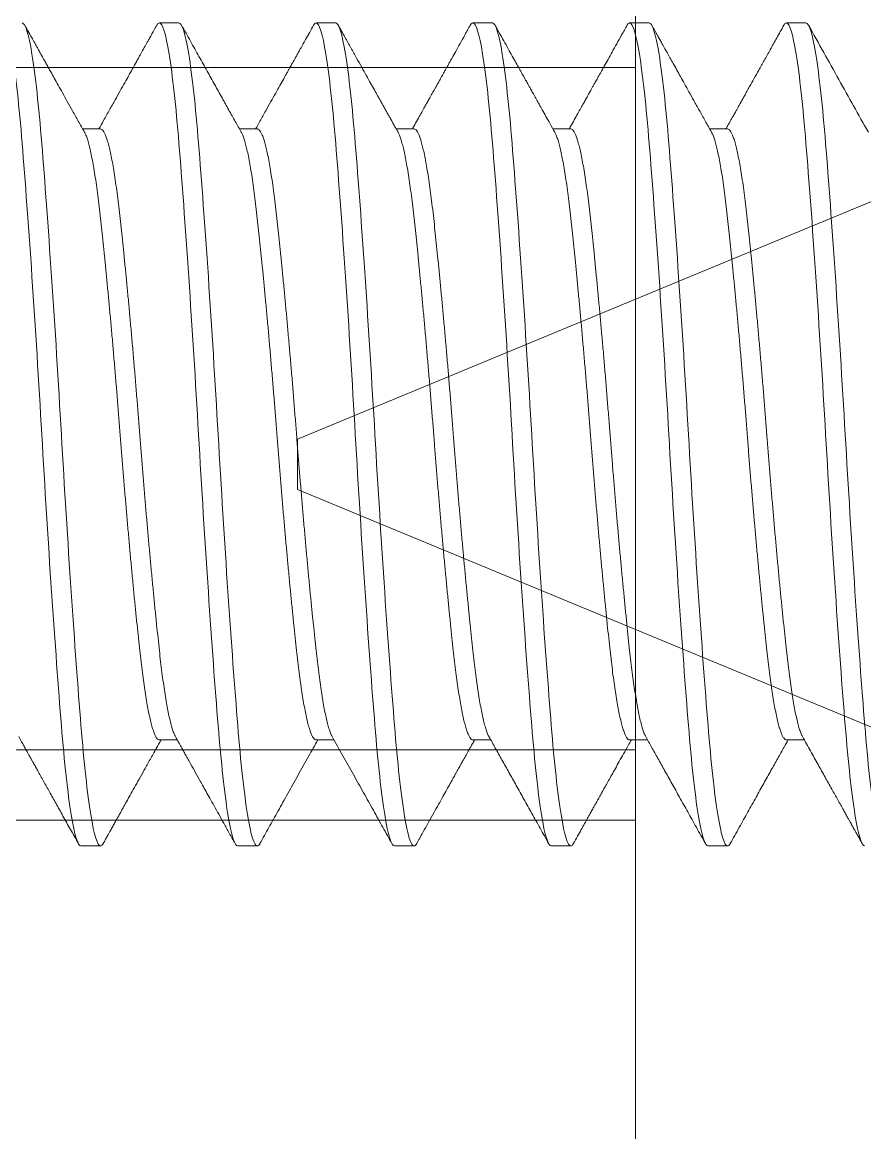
# Model space of a CAD drawing. Extents: x -82 to 113, y -82 to 93.
# Drawn here: x 23.9071 to 24.0751, y 69.7686 to 69.9899 of the extents above; entities that cross this region are included whole.
import ezdxf

# ---------------------------------------------------------------- set-up
doc = ezdxf.new("R2010")
doc.units = 0
doc.header["$MEASUREMENT"] = 0
doc.linetypes.add('HIDDEN', pattern=[0.375, 0.25, -0.125])
doc.linetypes.add('SLD-Solid', pattern=[0])
doc.layers.get('0').update_dxf_attribs({"linetype": 'CONTINUOUS'})
doc.layers.add('Ballons', color=7, linetype='CONTINUOUS')
doc.layers.add('FRAME', color=1, linetype='CONTINUOUS')

# ---------------------------------------------------------------- blocks, each defined once
blk = doc.blocks.new('no 8-32 1.125')
at = {"color": 7, "linetype": 'SLD-Solid', "lineweight": 15}
for p, q in [((0.84375, 0.082), (0.83984, 0.082)), ((0.875, 0.082), (0.87109, 0.082)), ((0.90625, 0.082), (0.90234, 0.082)), ((0.9375, 0.082), (0.93359, 0.082)), ((0.96875, 0.082), (0.96484, 0.082)), ((0.82812, 0.06086), (0.82456, 0.06086)), ((0.85937, 0.06086), (0.85581, 0.06086)), ((0.89063, 0.06086), (0.88706, 0.06086)), ((0.92188, 0.06086), (0.91831, 0.06086)), ((0.95313, 0.06086), (0.94956, 0.06086)), ((0.83984, -0.06086), (0.84341, -0.06086)), ((0.87109, -0.06086), (0.87466, -0.06086)), ((0.90234, -0.06086), (0.90591, -0.06086)), ((0.93359, -0.06086), (0.93716, -0.06086)), ((0.96484, -0.06086), (0.96841, -0.06086)), ((0.82422, -0.082), (0.82813, -0.082)), ((0.85547, -0.082), (0.85937, -0.082)), ((0.88672, -0.082), (0.89063, -0.082)), ((0.91797, -0.082), (0.92188, -0.082)), ((0.94922, -0.082), (0.95312, -0.082))]:
    blk.add_line(p, q, dxfattribs=at)
for points, knots in [([(0.82422, -0.082), (0.82362, -0.082), (0.82294, -0.07992), (0.82159, -0.0716), (0.82091, -0.06538), (0.81971, -0.05059), (0.81904, -0.04143), (0.81768, -0.02133), (0.81701, -0.01046), (0.8158, 0.01046), (0.81513, 0.02133), (0.81378, 0.04143), (0.8131, 0.05059), (0.8119, 0.06538), (0.81122, 0.0716), (0.80987, 0.07992), (0.8092, 0.082), (0.80859, 0.082)], [0, 0, 0, 0, 0.125, 0.125, 0.25, 0.25, 0.375, 0.375, 0.5, 0.5, 0.625, 0.625, 0.75, 0.75, 0.875, 0.875, 1, 1, 1, 1]), ([(0.82813, -0.082), (0.82752, -0.082), (0.82685, -0.07992), (0.8255, -0.0716), (0.82482, -0.06538), (0.82362, -0.05059), (0.82294, -0.04143), (0.82159, -0.02133), (0.82091, -0.01046), (0.81971, 0.01046), (0.81904, 0.02133), (0.81768, 0.04143), (0.81701, 0.05059), (0.8158, 0.06538), (0.81513, 0.0716), (0.81378, 0.07992), (0.8131, 0.082), (0.8125, 0.082)], [0, 0, 0, 0, 0.125, 0.125, 0.25, 0.25, 0.375, 0.375, 0.5, 0.5, 0.625, 0.625, 0.75, 0.75, 0.875, 0.875, 1, 1, 1, 1]), ([(0.83984, 0.082), (0.83977, 0.08198), (0.83961, 0.08194), (0.83944, 0.08175), (0.83934, 0.08155), (0.83933, 0.08151)], [0, 0, 0, 0, 0.449188, 0.902198, 1, 1, 1, 1]), ([(0.85547, -0.082), (0.85487, -0.082), (0.85419, -0.07992), (0.85284, -0.0716), (0.85216, -0.06538), (0.85096, -0.05059), (0.85029, -0.04143), (0.84893, -0.02133), (0.84826, -0.01046), (0.84705, 0.01046), (0.84638, 0.02133), (0.84503, 0.04143), (0.84435, 0.05059), (0.84315, 0.06538), (0.84247, 0.0716), (0.84112, 0.07992), (0.84045, 0.082), (0.83984, 0.082)], [0, 0, 0, 0, 0.125, 0.125, 0.25, 0.25, 0.375, 0.375, 0.5, 0.5, 0.625, 0.625, 0.75, 0.75, 0.875, 0.875, 1, 1, 1, 1]), ([(0.85937, -0.082), (0.85877, -0.082), (0.8581, -0.07992), (0.85675, -0.0716), (0.85607, -0.06538), (0.85487, -0.05059), (0.85419, -0.04143), (0.85284, -0.02133), (0.85216, -0.01046), (0.85096, 0.01046), (0.85029, 0.02133), (0.84893, 0.04143), (0.84826, 0.05059), (0.84705, 0.06538), (0.84638, 0.0716), (0.84503, 0.07992), (0.84435, 0.082), (0.84375, 0.082)], [0, 0, 0, 0, 0.125, 0.125, 0.25, 0.25, 0.375, 0.375, 0.5, 0.5, 0.625, 0.625, 0.75, 0.75, 0.875, 0.875, 1, 1, 1, 1]), ([(0.87109, 0.082), (0.87102, 0.08198), (0.87086, 0.08194), (0.87069, 0.08175), (0.87059, 0.08155), (0.87058, 0.08151)], [0, 0, 0, 0, 0.4492883, 0.9024009, 1, 1, 1, 1]), ([(0.88672, -0.082), (0.88612, -0.082), (0.88544, -0.07992), (0.88409, -0.0716), (0.88341, -0.06538), (0.88221, -0.05059), (0.88154, -0.04143), (0.88018, -0.02133), (0.87951, -0.01046), (0.8783, 0.01046), (0.87763, 0.02133), (0.87628, 0.04143), (0.8756, 0.05059), (0.8744, 0.06538), (0.87372, 0.0716), (0.87237, 0.07992), (0.8717, 0.082), (0.87109, 0.082)], [0, 0, 0, 0, 0.125, 0.125, 0.25, 0.25, 0.375, 0.375, 0.5, 0.5, 0.625, 0.625, 0.75, 0.75, 0.875, 0.875, 1, 1, 1, 1]), ([(0.89063, -0.082), (0.89002, -0.082), (0.88935, -0.07992), (0.888, -0.0716), (0.88732, -0.06538), (0.88612, -0.05059), (0.88544, -0.04143), (0.88409, -0.02133), (0.88341, -0.01046), (0.88221, 0.01046), (0.88154, 0.02133), (0.88018, 0.04143), (0.87951, 0.05059), (0.8783, 0.06538), (0.87763, 0.0716), (0.87628, 0.07992), (0.8756, 0.082), (0.875, 0.082)], [0, 0, 0, 0, 0.125, 0.125, 0.25, 0.25, 0.375, 0.375, 0.5, 0.5, 0.625, 0.625, 0.75, 0.75, 0.875, 0.875, 1, 1, 1, 1]), ([(0.90234, 0.082), (0.90227, 0.08198), (0.90211, 0.08194), (0.90194, 0.08175), (0.90184, 0.08155), (0.90183, 0.08151)], [0, 0, 0, 0, 0.449533, 0.902892, 1, 1, 1, 1]), ([(0.91797, -0.082), (0.91737, -0.082), (0.91669, -0.07992), (0.91534, -0.0716), (0.91466, -0.06538), (0.91346, -0.05059), (0.91279, -0.04143), (0.91143, -0.02133), (0.91076, -0.01046), (0.90955, 0.01046), (0.90888, 0.02133), (0.90753, 0.04143), (0.90685, 0.05059), (0.90565, 0.06538), (0.90497, 0.0716), (0.90362, 0.07992), (0.90295, 0.082), (0.90234, 0.082)], [0, 0, 0, 0, 0.125, 0.125, 0.25, 0.25, 0.375, 0.375, 0.5, 0.5, 0.625, 0.625, 0.75, 0.75, 0.875, 0.875, 1, 1, 1, 1]), ([(0.92188, -0.082), (0.92127, -0.082), (0.9206, -0.07992), (0.91925, -0.0716), (0.91857, -0.06538), (0.91737, -0.05059), (0.91669, -0.04143), (0.91534, -0.02133), (0.91466, -0.01046), (0.91346, 0.01046), (0.91279, 0.02133), (0.91143, 0.04143), (0.91076, 0.05059), (0.90955, 0.06538), (0.90888, 0.0716), (0.90753, 0.07992), (0.90685, 0.082), (0.90625, 0.082)], [0, 0, 0, 0, 0.125, 0.125, 0.25, 0.25, 0.375, 0.375, 0.5, 0.5, 0.625, 0.625, 0.75, 0.75, 0.875, 0.875, 1, 1, 1, 1]), ([(0.93359, 0.082), (0.93352, 0.08198), (0.93336, 0.08194), (0.93319, 0.08175), (0.93309, 0.08155), (0.93308, 0.08151)], [0, 0, 0, 0, 0.449503, 0.902831, 1, 1, 1, 1]), ([(0.94922, -0.082), (0.94862, -0.082), (0.94794, -0.07992), (0.94659, -0.0716), (0.94591, -0.06538), (0.94471, -0.05059), (0.94404, -0.04143), (0.94268, -0.02133), (0.94201, -0.01046), (0.9408, 0.01046), (0.94013, 0.02133), (0.93878, 0.04143), (0.9381, 0.05059), (0.9369, 0.06538), (0.93622, 0.0716), (0.93487, 0.07992), (0.9342, 0.082), (0.93359, 0.082)], [0, 0, 0, 0, 0.125, 0.125, 0.25, 0.25, 0.375, 0.375, 0.5, 0.5, 0.625, 0.625, 0.75, 0.75, 0.875, 0.875, 1, 1, 1, 1]), ([(0.95312, -0.082), (0.95252, -0.082), (0.95185, -0.07992), (0.9505, -0.0716), (0.94982, -0.06538), (0.94862, -0.05059), (0.94794, -0.04143), (0.94659, -0.02133), (0.94591, -0.01046), (0.94471, 0.01046), (0.94404, 0.02133), (0.94268, 0.04143), (0.94201, 0.05059), (0.9408, 0.06538), (0.94013, 0.0716), (0.93878, 0.07992), (0.9381, 0.082), (0.9375, 0.082)], [0, 0, 0, 0, 0.125, 0.125, 0.25, 0.25, 0.375, 0.375, 0.5, 0.5, 0.625, 0.625, 0.75, 0.75, 0.875, 0.875, 1, 1, 1, 1]), ([(0.96484, 0.082), (0.96477, 0.08198), (0.96461, 0.08194), (0.96444, 0.08175), (0.96434, 0.08155), (0.96433, 0.08151)], [0, 0, 0, 0, 0.44921, 0.902242, 1, 1, 1, 1]), ([(0.98047, -0.082), (0.97987, -0.082), (0.97919, -0.07992), (0.97784, -0.0716), (0.97716, -0.06538), (0.97596, -0.05059), (0.97529, -0.04143), (0.97393, -0.02133), (0.97326, -0.01046), (0.97205, 0.01046), (0.97138, 0.02133), (0.97003, 0.04143), (0.96935, 0.05059), (0.96815, 0.06538), (0.96747, 0.0716), (0.96612, 0.07992), (0.96545, 0.082), (0.96484, 0.082)], [0, 0, 0, 0, 0.125, 0.125, 0.25, 0.25, 0.375, 0.375, 0.5, 0.5, 0.625, 0.625, 0.75, 0.75, 0.875, 0.875, 1, 1, 1, 1]), ([(0.98438, -0.082), (0.98377, -0.082), (0.9831, -0.07992), (0.98175, -0.0716), (0.98107, -0.06538), (0.97987, -0.05059), (0.97919, -0.04143), (0.97784, -0.02133), (0.97716, -0.01046), (0.97596, 0.01046), (0.97529, 0.02133), (0.97393, 0.04143), (0.97326, 0.05059), (0.97205, 0.06538), (0.97138, 0.0716), (0.97003, 0.07992), (0.96935, 0.082), (0.96875, 0.082)], [0, 0, 0, 0, 0.125, 0.125, 0.25, 0.25, 0.375, 0.375, 0.5, 0.5, 0.625, 0.625, 0.75, 0.75, 0.875, 0.875, 1, 1, 1, 1]), ([(0.82492, 0.06022), (0.82439, 0.06117), (0.82335, 0.06302), (0.82184, 0.06572), (0.82043, 0.06824), (0.81912, 0.0706), (0.81808, 0.07245), (0.81731, 0.07384), (0.81679, 0.07476), (0.81634, 0.07558), (0.81595, 0.07627), (0.81568, 0.07675), (0.8155, 0.07707), (0.8154, 0.07725), (0.81531, 0.07741), (0.81524, 0.07755), (0.81516, 0.07769), (0.81505, 0.07789), (0.81488, 0.07819), (0.81464, 0.07861), (0.81433, 0.07916), (0.81396, 0.07984), (0.81351, 0.08064), (0.81319, 0.08122), (0.81302, 0.08153)], [0, 0, 0, 0, 0.1344499, 0.2609437, 0.3794631, 0.4899858, 0.5925014, 0.6407233, 0.6846192, 0.7227772, 0.755194, 0.7818682, 0.7912876, 0.7997094, 0.8071337, 0.8135603, 0.8190007, 0.8272271, 0.8413291, 0.8613074, 0.8871622, 0.9188942, 0.9565074, 1, 1, 1, 1]), ([(0.83933, 0.08153), (0.83872, 0.08045), (0.83755, 0.07834), (0.83583, 0.07526), (0.8342, 0.07234), (0.83267, 0.0696), (0.83123, 0.06702), (0.82988, 0.0646), (0.82874, 0.06257), (0.82805, 0.06134), (0.82778, 0.06086)], [0, 0, 0, 0, 0.15698, 0.305923, 0.44684, 0.579732, 0.704607, 0.821472, 0.930329, 1, 1, 1, 1]), ([(0.85617, 0.06021), (0.85579, 0.06091), (0.85498, 0.06235), (0.85372, 0.0646), (0.85237, 0.06701), (0.85093, 0.06959), (0.84939, 0.07234), (0.84776, 0.07526), (0.84605, 0.07834), (0.84487, 0.08045), (0.84427, 0.08153)], [0, 0, 0, 0, 0.097736, 0.203251, 0.316549, 0.437634, 0.566517, 0.703199, 0.847692, 1, 1, 1, 1]), ([(0.87058, 0.08153), (0.8703, 0.08104), (0.86978, 0.08011), (0.86904, 0.07877), (0.86837, 0.07758), (0.86778, 0.07651), (0.86726, 0.07559), (0.86682, 0.0748), (0.86646, 0.07414), (0.86617, 0.07362), (0.86595, 0.07324), (0.86581, 0.07298), (0.86571, 0.07281), (0.86558, 0.07257), (0.86535, 0.07216), (0.86502, 0.07156), (0.8646, 0.07081), (0.86411, 0.06994), (0.86355, 0.06893), (0.86291, 0.06779), (0.8622, 0.06652), (0.86142, 0.06512), (0.86057, 0.0636), (0.85976, 0.06217), (0.85924, 0.06124), (0.85903, 0.06086)], [0, 0, 0, 0, 0.070983, 0.135415, 0.1933004, 0.2446433, 0.2894433, 0.3277048, 0.3594307, 0.3846199, 0.4032752, 0.4153973, 0.4216377, 0.4285824, 0.4497153, 0.480507, 0.5160826, 0.5583213, 0.6071294, 0.6625034, 0.7244403, 0.7916529, 0.8651822, 0.9450205, 1, 1, 1, 1]), ([(0.88742, 0.06021), (0.887, 0.06097), (0.88613, 0.06252), (0.8848, 0.0649), (0.88341, 0.06739), (0.88195, 0.07), (0.88043, 0.07272), (0.87885, 0.07555), (0.8772, 0.0785), (0.87609, 0.08051), (0.87552, 0.08153)], [0, 0, 0, 0, 0.106315, 0.217964, 0.334947, 0.457268, 0.584931, 0.717939, 0.856293, 1, 1, 1, 1]), ([(0.90183, 0.08153), (0.90142, 0.08079), (0.90063, 0.07938), (0.89949, 0.07734), (0.89845, 0.07547), (0.89749, 0.07376), (0.89663, 0.07221), (0.89586, 0.07083), (0.8952, 0.06966), (0.89467, 0.0687), (0.89424, 0.06793), (0.8939, 0.06732), (0.89365, 0.06688), (0.89344, 0.0665), (0.89321, 0.06608), (0.89288, 0.0655), (0.89247, 0.06476), (0.89196, 0.06385), (0.89136, 0.06279), (0.89079, 0.06177), (0.89042, 0.06111), (0.89028, 0.06086)], [0, 0, 0, 0, 0.106574, 0.205174, 0.295811, 0.378494, 0.453229, 0.520024, 0.578886, 0.623223, 0.66017, 0.689725, 0.711894, 0.724238, 0.744436, 0.772525, 0.808501, 0.85236, 0.904099, 0.963711, 1, 1, 1, 1]), ([(0.91867, 0.06021), (0.91796, 0.0615), (0.91654, 0.06402), (0.91446, 0.06775), (0.91244, 0.07137), (0.91049, 0.07486), (0.9086, 0.07823), (0.90737, 0.08044), (0.90677, 0.08153)], [0, 0, 0, 0, 0.180617, 0.355682, 0.525172, 0.689068, 0.84735, 1, 1, 1, 1]), ([(0.93308, 0.08153), (0.93249, 0.08047), (0.93128, 0.0783), (0.92942, 0.07498), (0.92748, 0.0715), (0.92546, 0.06787), (0.92346, 0.06431), (0.92214, 0.06195), (0.92153, 0.06086)], [0, 0, 0, 0, 0.153473, 0.314332, 0.482558, 0.658127, 0.841014, 1, 1, 1, 1]), ([(0.94992, 0.06021), (0.94976, 0.06051), (0.94946, 0.06104), (0.94906, 0.06175), (0.94876, 0.0623), (0.94852, 0.06272), (0.94833, 0.06307), (0.94804, 0.06358), (0.94764, 0.0643), (0.94698, 0.06548), (0.94613, 0.06699), (0.94526, 0.06855), (0.94448, 0.06995), (0.94379, 0.07118), (0.94303, 0.07255), (0.94218, 0.07406), (0.94126, 0.07572), (0.94025, 0.07753), (0.93916, 0.07948), (0.93841, 0.08083), (0.93802, 0.08153)], [0, 0, 0, 0, 0.041468, 0.074957, 0.100462, 0.118167, 0.133786, 0.150016, 0.19069, 0.234408, 0.316405, 0.403093, 0.454779, 0.512192, 0.576424, 0.647478, 0.725358, 0.810069, 0.901616, 1, 1, 1, 1]), ([(0.96433, 0.08153), (0.96417, 0.08124), (0.96387, 0.08071), (0.96347, 0.07998), (0.96314, 0.0794), (0.96288, 0.07893), (0.96265, 0.07852), (0.96243, 0.07812), (0.9622, 0.07772), (0.96193, 0.07723), (0.96161, 0.07665), (0.96122, 0.07597), (0.9608, 0.0752), (0.96028, 0.07428), (0.95966, 0.07315), (0.95891, 0.07182), (0.95807, 0.07031), (0.95713, 0.06863), (0.95609, 0.06677), (0.95495, 0.06474), (0.95384, 0.06275), (0.9531, 0.06144), (0.95278, 0.06086)], [0, 0, 0, 0, 0.041923, 0.076997, 0.105225, 0.126642, 0.145476, 0.164616, 0.184064, 0.20382, 0.235482, 0.267902, 0.303737, 0.346117, 0.402225, 0.466786, 0.53979, 0.621232, 0.7111, 0.809388, 0.916088, 1, 1, 1, 1]), ([(0.98117, 0.06021), (0.98098, 0.06055), (0.98063, 0.06119), (0.98013, 0.06208), (0.9797, 0.06284), (0.97935, 0.06347), (0.97908, 0.06396), (0.97888, 0.06431), (0.97874, 0.06455), (0.97864, 0.06474), (0.97853, 0.06494), (0.97839, 0.06518), (0.97822, 0.06549), (0.97802, 0.06586), (0.97772, 0.06639), (0.97731, 0.06711), (0.97679, 0.06805), (0.97602, 0.06943), (0.97499, 0.07128), (0.97369, 0.0736), (0.9723, 0.07609), (0.97082, 0.07875), (0.96979, 0.08058), (0.96927, 0.08153)], [0, 0, 0, 0, 0.047965, 0.089748, 0.125347, 0.154757, 0.177978, 0.195005, 0.20371, 0.212383, 0.22088, 0.232279, 0.246578, 0.263778, 0.283881, 0.321335, 0.365959, 0.415759, 0.516443, 0.625199, 0.742036, 0.866967, 1, 1, 1, 1]), ([(0.83984, -0.06086), (0.83984, -0.06086), (0.83978, -0.06089), (0.83958, -0.06079), (0.83933, -0.06054), (0.83905, -0.06008), (0.83878, -0.05945), (0.8385, -0.05863), (0.83822, -0.05762), (0.83793, -0.05644), (0.83764, -0.05506), (0.83735, -0.05348), (0.83706, -0.0517), (0.83677, -0.04976), (0.83648, -0.04766), (0.83621, -0.04542), (0.83594, -0.04309), (0.83568, -0.04067), (0.83542, -0.03815), (0.83515, -0.03549), (0.83487, -0.03271), (0.83459, -0.02982), (0.83431, -0.02683), (0.83402, -0.02375), (0.83374, -0.02054), (0.83344, -0.01722), (0.83315, -0.01381), (0.83286, -0.01036), (0.83258, -0.0069), (0.8323, -0.00345), (0.83204, -0.00005), (0.83177, 0.00329), (0.83151, 0.00658), (0.83124, 0.00989), (0.83096, 0.01318), (0.83069, 0.01645), (0.8304, 0.01968), (0.83012, 0.02285), (0.82983, 0.02601), (0.82954, 0.02912), (0.82924, 0.03217), (0.82896, 0.0351), (0.82867, 0.0379), (0.82839, 0.04055), (0.82813, 0.04302), (0.82787, 0.04532), (0.8276, 0.04746), (0.82733, 0.04947), (0.82706, 0.05135), (0.82678, 0.05309), (0.8265, 0.05466), (0.82621, 0.05607), (0.82592, 0.05732), (0.82563, 0.05841), (0.82534, 0.0593), (0.8251, 0.0599), (0.82497, 0.06012), (0.82492, 0.06019)], [0, 0, 0, 0, 0.000007, 0.017976, 0.036113, 0.054395, 0.072795, 0.091284, 0.109836, 0.128422, 0.147011, 0.166459, 0.185845, 0.205138, 0.224306, 0.243319, 0.262147, 0.280116, 0.298254, 0.316535, 0.334935, 0.353425, 0.371977, 0.390562, 0.409152, 0.428599, 0.447985, 0.467278, 0.486447, 0.505459, 0.524288, 0.542256, 0.560394, 0.578676, 0.597075, 0.615565, 0.634117, 0.652702, 0.671292, 0.690739, 0.710126, 0.729419, 0.748587, 0.7676, 0.786428, 0.804397, 0.822534, 0.840816, 0.859215, 0.877705, 0.896257, 0.914843, 0.933432, 0.952879, 0.972266, 0.991559, 1, 1, 1, 1]), ([(0.84304, -0.0602), (0.84302, -0.06015), (0.8429, -0.05996), (0.84268, -0.05944), (0.8424, -0.05863), (0.84212, -0.05762), (0.84184, -0.05644), (0.84155, -0.05506), (0.84126, -0.05348), (0.84096, -0.0517), (0.84067, -0.04976), (0.84039, -0.04766), (0.84011, -0.04542), (0.83985, -0.04309), (0.83959, -0.04067), (0.83932, -0.03815), (0.83905, -0.03549), (0.83878, -0.03271), (0.8385, -0.02982), (0.83822, -0.02683), (0.83793, -0.02375), (0.83764, -0.02054), (0.83735, -0.01722), (0.83706, -0.01381), (0.83677, -0.01036), (0.83648, -0.0069), (0.83621, -0.00345), (0.83594, -0.00005), (0.83568, 0.00329), (0.83542, 0.00658), (0.83515, 0.00989), (0.83487, 0.01318), (0.83459, 0.01645), (0.83431, 0.01968), (0.83402, 0.02285), (0.83374, 0.02601), (0.83344, 0.02912), (0.83315, 0.03217), (0.83286, 0.0351), (0.83258, 0.0379), (0.8323, 0.04055), (0.83204, 0.04302), (0.83177, 0.04532), (0.83151, 0.04746), (0.83124, 0.04947), (0.83096, 0.05135), (0.83069, 0.05309), (0.8304, 0.05466), (0.83012, 0.05607), (0.82983, 0.05732), (0.82954, 0.05841), (0.82924, 0.05931), (0.82895, 0.06), (0.82867, 0.0605), (0.82839, 0.06078), (0.82823, 0.06089), (0.82812, 0.06086), (0.82812, 0.06086)], [0, 0, 0, 0, 0.005803, 0.024203, 0.042693, 0.061245, 0.079831, 0.09842, 0.117867, 0.137254, 0.156547, 0.175715, 0.194728, 0.213557, 0.231525, 0.249663, 0.267945, 0.286345, 0.304835, 0.323387, 0.341972, 0.360562, 0.380009, 0.399396, 0.418689, 0.437857, 0.45687, 0.475698, 0.493667, 0.511805, 0.530087, 0.548486, 0.566976, 0.585528, 0.604114, 0.622703, 0.642151, 0.661537, 0.680831, 0.699999, 0.719012, 0.73784, 0.755809, 0.773946, 0.792228, 0.810628, 0.829118, 0.84767, 0.866255, 0.884845, 0.904292, 0.923679, 0.942972, 0.96214, 0.981153, 0.999982, 1, 1, 1, 1]), ([(0.87109, -0.06086), (0.87101, -0.06084), (0.87084, -0.06081), (0.87057, -0.06053), (0.8703, -0.06008), (0.87003, -0.05945), (0.86975, -0.05863), (0.86947, -0.05762), (0.86918, -0.05644), (0.86889, -0.05506), (0.8686, -0.05348), (0.86831, -0.0517), (0.86802, -0.04976), (0.86773, -0.04766), (0.86746, -0.04542), (0.86719, -0.04309), (0.86693, -0.04067), (0.86667, -0.03815), (0.8664, -0.03549), (0.86612, -0.03271), (0.86584, -0.02982), (0.86556, -0.02683), (0.86527, -0.02375), (0.86499, -0.02054), (0.86469, -0.01722), (0.8644, -0.01381), (0.86411, -0.01036), (0.86383, -0.0069), (0.86355, -0.00345), (0.86329, -0.00005), (0.86302, 0.00329), (0.86276, 0.00658), (0.86249, 0.00989), (0.86221, 0.01318), (0.86194, 0.01645), (0.86165, 0.01968), (0.86137, 0.02285), (0.86108, 0.02601), (0.86079, 0.02912), (0.86049, 0.03217), (0.86021, 0.0351), (0.85992, 0.0379), (0.85964, 0.04055), (0.85938, 0.04302), (0.85912, 0.04532), (0.85885, 0.04746), (0.85858, 0.04947), (0.85831, 0.05135), (0.85803, 0.05309), (0.85775, 0.05466), (0.85746, 0.05607), (0.85717, 0.05732), (0.85688, 0.05841), (0.85659, 0.0593), (0.85635, 0.0599), (0.85622, 0.06012), (0.85617, 0.06019)], [0, 0, 0, 0, 0.017954, 0.036092, 0.054375, 0.072775, 0.091266, 0.109818, 0.128404, 0.146995, 0.166443, 0.18583, 0.205124, 0.224293, 0.243306, 0.262135, 0.280105, 0.298243, 0.316525, 0.334926, 0.353416, 0.371969, 0.390555, 0.409145, 0.428593, 0.447981, 0.467275, 0.486443, 0.505457, 0.524286, 0.542255, 0.560394, 0.578676, 0.597076, 0.615567, 0.63412, 0.652706, 0.671296, 0.690744, 0.710131, 0.729425, 0.748594, 0.767608, 0.786437, 0.804406, 0.822544, 0.840827, 0.859227, 0.877718, 0.89627, 0.914857, 0.933447, 0.952895, 0.972282, 0.991576, 1, 1, 1, 1]), ([(0.8743, -0.0602), (0.87427, -0.06015), (0.87415, -0.05996), (0.87393, -0.05944), (0.87365, -0.05863), (0.87337, -0.05762), (0.87309, -0.05644), (0.8728, -0.05506), (0.87251, -0.05348), (0.87221, -0.0517), (0.87192, -0.04976), (0.87164, -0.04766), (0.87136, -0.04542), (0.8711, -0.04309), (0.87084, -0.04067), (0.87057, -0.03815), (0.8703, -0.03549), (0.87003, -0.03271), (0.86975, -0.02982), (0.86947, -0.02683), (0.86918, -0.02375), (0.86889, -0.02054), (0.8686, -0.01722), (0.86831, -0.01381), (0.86802, -0.01036), (0.86773, -0.0069), (0.86746, -0.00345), (0.86719, -0.00005), (0.86693, 0.00329), (0.86667, 0.00658), (0.8664, 0.00989), (0.86612, 0.01318), (0.86584, 0.01645), (0.86556, 0.01968), (0.86527, 0.02285), (0.86499, 0.02601), (0.86469, 0.02912), (0.8644, 0.03217), (0.86411, 0.0351), (0.86383, 0.0379), (0.86355, 0.04055), (0.86329, 0.04302), (0.86302, 0.04532), (0.86276, 0.04746), (0.86249, 0.04947), (0.86221, 0.05135), (0.86194, 0.05309), (0.86165, 0.05466), (0.86137, 0.05607), (0.86108, 0.05732), (0.86079, 0.05841), (0.86049, 0.05931), (0.86021, 0.06001), (0.85992, 0.0605), (0.85964, 0.0608), (0.85946, 0.06084), (0.85937, 0.06086)], [0, 0, 0, 0, 0.005818, 0.024218, 0.042708, 0.06126, 0.079846, 0.098436, 0.117883, 0.13727, 0.156563, 0.175732, 0.194745, 0.213573, 0.231542, 0.24968, 0.267962, 0.286362, 0.304852, 0.323404, 0.34199, 0.36058, 0.380027, 0.399414, 0.418707, 0.437876, 0.456889, 0.475717, 0.493686, 0.511824, 0.530106, 0.548506, 0.566996, 0.585548, 0.604134, 0.622723, 0.642171, 0.661558, 0.680851, 0.700019, 0.719032, 0.737861, 0.75583, 0.773968, 0.79225, 0.810649, 0.82914, 0.847692, 0.866277, 0.884867, 0.904315, 0.923701, 0.942995, 0.962163, 0.981176, 1, 1, 1, 1]), ([(0.90234, -0.06086), (0.90226, -0.06084), (0.90209, -0.06081), (0.90182, -0.06053), (0.90155, -0.06008), (0.90128, -0.05945), (0.901, -0.05863), (0.90072, -0.05762), (0.90043, -0.05644), (0.90014, -0.05506), (0.89985, -0.05348), (0.89956, -0.0517), (0.89927, -0.04976), (0.89898, -0.04766), (0.89871, -0.04542), (0.89844, -0.04309), (0.89818, -0.04067), (0.89792, -0.03815), (0.89765, -0.03549), (0.89737, -0.03271), (0.89709, -0.02982), (0.89681, -0.02683), (0.89653, -0.02375), (0.89624, -0.02054), (0.89594, -0.01722), (0.89565, -0.01381), (0.89536, -0.01036), (0.89508, -0.0069), (0.8948, -0.00345), (0.89454, -0.00005), (0.89427, 0.00329), (0.89401, 0.00658), (0.89374, 0.00989), (0.89346, 0.01318), (0.89319, 0.01645), (0.8929, 0.01968), (0.89262, 0.02285), (0.89233, 0.02601), (0.89204, 0.02912), (0.89174, 0.03217), (0.89145, 0.0351), (0.89117, 0.0379), (0.89089, 0.04055), (0.89063, 0.04302), (0.89037, 0.04532), (0.8901, 0.04746), (0.88983, 0.04947), (0.88956, 0.05135), (0.88928, 0.05309), (0.889, 0.05466), (0.88871, 0.05607), (0.88842, 0.05732), (0.88813, 0.05841), (0.88784, 0.0593), (0.8876, 0.0599), (0.88747, 0.06012), (0.88742, 0.06019)], [0, 0, 0, 0, 0.017938, 0.036076, 0.054359, 0.07276, 0.091251, 0.109804, 0.12839, 0.146981, 0.166429, 0.185817, 0.205111, 0.224281, 0.243295, 0.262124, 0.280094, 0.298232, 0.316515, 0.334916, 0.353407, 0.37196, 0.390547, 0.409137, 0.428586, 0.447973, 0.467268, 0.486437, 0.505451, 0.52428, 0.54225, 0.560389, 0.578672, 0.597072, 0.615563, 0.634116, 0.652703, 0.671293, 0.690742, 0.710129, 0.729424, 0.748593, 0.767607, 0.786436, 0.804406, 0.822545, 0.840828, 0.859228, 0.877719, 0.896273, 0.914859, 0.93345, 0.952898, 0.972286, 0.99158, 1, 1, 1, 1]), ([(0.90554, -0.0602), (0.90552, -0.06015), (0.9054, -0.05996), (0.90518, -0.05944), (0.9049, -0.05863), (0.90462, -0.05762), (0.90434, -0.05644), (0.90405, -0.05506), (0.90376, -0.05348), (0.90346, -0.0517), (0.90317, -0.04976), (0.90289, -0.04766), (0.90261, -0.04542), (0.90235, -0.04309), (0.90209, -0.04067), (0.90182, -0.03815), (0.90155, -0.03549), (0.90128, -0.03271), (0.901, -0.02982), (0.90072, -0.02683), (0.90043, -0.02375), (0.90014, -0.02054), (0.89985, -0.01722), (0.89956, -0.01381), (0.89927, -0.01036), (0.89898, -0.0069), (0.89871, -0.00345), (0.89844, -0.00005), (0.89818, 0.00329), (0.89792, 0.00658), (0.89765, 0.00989), (0.89737, 0.01318), (0.89709, 0.01645), (0.89681, 0.01968), (0.89653, 0.02285), (0.89624, 0.02601), (0.89594, 0.02912), (0.89565, 0.03217), (0.89536, 0.0351), (0.89508, 0.0379), (0.8948, 0.04055), (0.89454, 0.04302), (0.89427, 0.04532), (0.89401, 0.04746), (0.89374, 0.04947), (0.89346, 0.05135), (0.89319, 0.05309), (0.8929, 0.05466), (0.89262, 0.05607), (0.89233, 0.05732), (0.89204, 0.05841), (0.89174, 0.05931), (0.89145, 0.06001), (0.89117, 0.0605), (0.89089, 0.0608), (0.89071, 0.06084), (0.89063, 0.06086)], [0, 0, 0, 0, 0.00579, 0.02419, 0.042681, 0.061234, 0.079821, 0.098411, 0.11786, 0.137247, 0.156542, 0.175711, 0.194725, 0.213554, 0.231524, 0.249663, 0.267946, 0.286346, 0.304837, 0.323391, 0.341977, 0.360568, 0.380016, 0.399404, 0.418698, 0.437867, 0.456881, 0.475711, 0.49368, 0.511819, 0.530102, 0.548503, 0.566994, 0.585547, 0.604133, 0.622724, 0.642172, 0.66156, 0.680854, 0.700024, 0.719037, 0.737867, 0.755837, 0.773975, 0.792258, 0.810659, 0.82915, 0.847703, 0.866289, 0.88488, 0.904328, 0.923716, 0.94301, 0.96218, 0.981194, 1, 1, 1, 1]), ([(0.93359, -0.06086), (0.93351, -0.06084), (0.93334, -0.06081), (0.93307, -0.06053), (0.9328, -0.06008), (0.93253, -0.05945), (0.93225, -0.05863), (0.93197, -0.05762), (0.93168, -0.05644), (0.93139, -0.05506), (0.9311, -0.05348), (0.93081, -0.0517), (0.93052, -0.04976), (0.93023, -0.04766), (0.92996, -0.04542), (0.92969, -0.04309), (0.92943, -0.04067), (0.92917, -0.03815), (0.9289, -0.03549), (0.92862, -0.03271), (0.92834, -0.02982), (0.92806, -0.02683), (0.92777, -0.02375), (0.92749, -0.02054), (0.92719, -0.01722), (0.9269, -0.01381), (0.92661, -0.01036), (0.92633, -0.0069), (0.92605, -0.00345), (0.92579, -0.00005), (0.92552, 0.00329), (0.92526, 0.00658), (0.92499, 0.00989), (0.92471, 0.01318), (0.92444, 0.01645), (0.92415, 0.01968), (0.92387, 0.02285), (0.92358, 0.02601), (0.92329, 0.02912), (0.92299, 0.03217), (0.92271, 0.0351), (0.92242, 0.0379), (0.92214, 0.04055), (0.92188, 0.04302), (0.92162, 0.04532), (0.92135, 0.04746), (0.92108, 0.04947), (0.92081, 0.05135), (0.92053, 0.05309), (0.92025, 0.05466), (0.91996, 0.05607), (0.91967, 0.05732), (0.91938, 0.05841), (0.91909, 0.0593), (0.91885, 0.0599), (0.91872, 0.06012), (0.91867, 0.06019)], [0, 0, 0, 0, 0.017938, 0.036077, 0.05436, 0.07276, 0.091251, 0.109805, 0.128391, 0.146982, 0.16643, 0.185818, 0.205112, 0.224282, 0.243296, 0.262125, 0.280095, 0.298234, 0.316517, 0.334917, 0.353408, 0.371962, 0.390548, 0.409139, 0.428587, 0.447975, 0.467269, 0.486439, 0.505453, 0.524282, 0.542252, 0.560391, 0.578674, 0.597074, 0.615566, 0.634119, 0.652705, 0.671296, 0.690744, 0.710132, 0.729426, 0.748596, 0.76761, 0.786439, 0.804409, 0.822548, 0.840831, 0.859231, 0.877722, 0.896276, 0.914862, 0.933453, 0.952901, 0.972289, 0.991583, 1, 1, 1, 1]), ([(0.9368, -0.0602), (0.93677, -0.06015), (0.93665, -0.05996), (0.93643, -0.05944), (0.93615, -0.05863), (0.93587, -0.05762), (0.93559, -0.05644), (0.9353, -0.05506), (0.93501, -0.05348), (0.93471, -0.0517), (0.93442, -0.04976), (0.93414, -0.04766), (0.93386, -0.04542), (0.9336, -0.04309), (0.93334, -0.04067), (0.93307, -0.03815), (0.9328, -0.03549), (0.93253, -0.03271), (0.93225, -0.02982), (0.93197, -0.02683), (0.93168, -0.02375), (0.93139, -0.02054), (0.9311, -0.01722), (0.93081, -0.01381), (0.93052, -0.01036), (0.93023, -0.0069), (0.92996, -0.00345), (0.92969, -0.00005), (0.92943, 0.00329), (0.92917, 0.00658), (0.9289, 0.00989), (0.92862, 0.01318), (0.92834, 0.01645), (0.92806, 0.01968), (0.92777, 0.02285), (0.92749, 0.02601), (0.92719, 0.02912), (0.9269, 0.03217), (0.92661, 0.0351), (0.92633, 0.0379), (0.92605, 0.04055), (0.92579, 0.04302), (0.92552, 0.04532), (0.92526, 0.04746), (0.92499, 0.04947), (0.92471, 0.05135), (0.92444, 0.05309), (0.92415, 0.05466), (0.92387, 0.05607), (0.92358, 0.05732), (0.92329, 0.05841), (0.92299, 0.05931), (0.92271, 0.06001), (0.92242, 0.0605), (0.92214, 0.0608), (0.92196, 0.06084), (0.92188, 0.06086)], [0, 0, 0, 0, 0.005819, 0.024219, 0.04271, 0.061263, 0.079849, 0.098439, 0.117887, 0.137275, 0.156569, 0.175738, 0.194751, 0.21358, 0.23155, 0.249688, 0.267971, 0.286371, 0.304862, 0.323415, 0.342001, 0.360591, 0.380039, 0.399426, 0.41872, 0.437889, 0.456903, 0.475732, 0.493701, 0.51184, 0.530122, 0.548523, 0.567014, 0.585566, 0.604153, 0.622743, 0.642191, 0.661578, 0.680872, 0.700041, 0.719055, 0.737884, 0.755853, 0.773992, 0.792274, 0.810675, 0.829165, 0.847718, 0.866304, 0.884895, 0.904343, 0.92373, 0.943024, 0.962193, 0.981207, 1, 1, 1, 1]), ([(0.96484, -0.06086), (0.96476, -0.06084), (0.96459, -0.06081), (0.96432, -0.06053), (0.96405, -0.06008), (0.96378, -0.05945), (0.9635, -0.05863), (0.96322, -0.05762), (0.96293, -0.05644), (0.96264, -0.05506), (0.96235, -0.05348), (0.96206, -0.0517), (0.96177, -0.04976), (0.96148, -0.04766), (0.96121, -0.04542), (0.96094, -0.04309), (0.96068, -0.04067), (0.96042, -0.03815), (0.96015, -0.03549), (0.95987, -0.03271), (0.95959, -0.02982), (0.95931, -0.02683), (0.95902, -0.02375), (0.95874, -0.02054), (0.95844, -0.01722), (0.95815, -0.01381), (0.95786, -0.01036), (0.95758, -0.0069), (0.9573, -0.00345), (0.95704, -0.00005), (0.95677, 0.00329), (0.95651, 0.00658), (0.95624, 0.00989), (0.95596, 0.01318), (0.95569, 0.01645), (0.9554, 0.01968), (0.95512, 0.02285), (0.95483, 0.02601), (0.95454, 0.02912), (0.95424, 0.03217), (0.95396, 0.0351), (0.95367, 0.0379), (0.95339, 0.04055), (0.95313, 0.04302), (0.95287, 0.04532), (0.9526, 0.04746), (0.95233, 0.04947), (0.95206, 0.05135), (0.95178, 0.05309), (0.9515, 0.05466), (0.95121, 0.05607), (0.95092, 0.05732), (0.95063, 0.05841), (0.95034, 0.0593), (0.9501, 0.0599), (0.94997, 0.06012), (0.94992, 0.06019)], [0, 0, 0, 0, 0.017947, 0.036086, 0.054369, 0.072769, 0.09126, 0.109814, 0.1284, 0.146991, 0.166439, 0.185827, 0.205121, 0.224291, 0.243305, 0.262134, 0.280104, 0.298243, 0.316526, 0.334926, 0.353417, 0.371971, 0.390557, 0.409148, 0.428596, 0.447984, 0.467278, 0.486448, 0.505461, 0.524291, 0.542261, 0.5604, 0.578682, 0.597083, 0.615574, 0.634127, 0.652714, 0.671305, 0.690753, 0.710141, 0.729435, 0.748604, 0.767618, 0.786448, 0.804418, 0.822556, 0.840839, 0.85924, 0.877731, 0.896284, 0.914871, 0.933462, 0.95291, 0.972298, 0.991592, 1, 1, 1, 1]), ([(0.96804, -0.0602), (0.96802, -0.06015), (0.9679, -0.05996), (0.96768, -0.05944), (0.9674, -0.05863), (0.96712, -0.05762), (0.96684, -0.05644), (0.96655, -0.05506), (0.96626, -0.05348), (0.96596, -0.0517), (0.96567, -0.04976), (0.96539, -0.04766), (0.96511, -0.04542), (0.96485, -0.04309), (0.96459, -0.04067), (0.96432, -0.03815), (0.96405, -0.03549), (0.96378, -0.03271), (0.9635, -0.02982), (0.96322, -0.02683), (0.96293, -0.02375), (0.96264, -0.02054), (0.96235, -0.01722), (0.96206, -0.01381), (0.96177, -0.01036), (0.96148, -0.0069), (0.96121, -0.00345), (0.96094, -0.00005), (0.96068, 0.00329), (0.96042, 0.00658), (0.96015, 0.00989), (0.95987, 0.01318), (0.95959, 0.01645), (0.95931, 0.01968), (0.95902, 0.02285), (0.95874, 0.02601), (0.95844, 0.02912), (0.95815, 0.03217), (0.95786, 0.0351), (0.95758, 0.0379), (0.9573, 0.04055), (0.95704, 0.04302), (0.95677, 0.04532), (0.95651, 0.04746), (0.95624, 0.04947), (0.95596, 0.05135), (0.95569, 0.05309), (0.9554, 0.05466), (0.95512, 0.05607), (0.95483, 0.05732), (0.95454, 0.05841), (0.95424, 0.05931), (0.95396, 0.06001), (0.95367, 0.0605), (0.95339, 0.0608), (0.95321, 0.06084), (0.95313, 0.06086)], [0, 0, 0, 0, 0.005814, 0.024214, 0.042705, 0.061258, 0.079844, 0.098434, 0.117882, 0.13727, 0.156563, 0.175732, 0.194746, 0.213575, 0.231544, 0.249683, 0.267965, 0.286366, 0.304856, 0.323409, 0.341995, 0.360585, 0.380033, 0.399421, 0.418715, 0.437884, 0.456897, 0.475726, 0.493696, 0.511834, 0.530117, 0.548517, 0.567008, 0.58556, 0.604146, 0.622737, 0.642185, 0.661572, 0.680866, 0.700035, 0.719048, 0.737878, 0.755847, 0.773985, 0.792268, 0.810668, 0.829159, 0.847712, 0.866298, 0.884888, 0.904336, 0.923723, 0.943017, 0.962186, 0.9812, 1, 1, 1, 1]), ([(0.81179, -0.06021), (0.81277, -0.06196), (0.81473, -0.06546), (0.81769, -0.07076), (0.82069, -0.07612), (0.82269, -0.07972), (0.8237, -0.08153)], [0, 0, 0, 0, 0.245326, 0.493785, 0.745351, 1, 1, 1, 1]), ([(0.82864, -0.08153), (0.82911, -0.08068), (0.83002, -0.07906), (0.83132, -0.07672), (0.83251, -0.07459), (0.83359, -0.07266), (0.83456, -0.07093), (0.83535, -0.06951), (0.83599, -0.06837), (0.83647, -0.0675), (0.83688, -0.06676), (0.83717, -0.06625), (0.83736, -0.06591), (0.8375, -0.06567), (0.83767, -0.06535), (0.83791, -0.06493), (0.83823, -0.06435), (0.83866, -0.06358), (0.83921, -0.0626), (0.83973, -0.06168), (0.84006, -0.06108), (0.84019, -0.06086)], [0, 0, 0, 0, 0.122692, 0.23563, 0.338822, 0.432279, 0.516006, 0.59001, 0.638681, 0.680815, 0.716414, 0.745478, 0.755275, 0.765566, 0.780741, 0.801072, 0.826556, 0.865654, 0.912797, 0.967979, 1, 1, 1, 1]), ([(0.84305, -0.06021), (0.84347, -0.06097), (0.84428, -0.06243), (0.84546, -0.06453), (0.84654, -0.06646), (0.84753, -0.06822), (0.84842, -0.06982), (0.84921, -0.07124), (0.84996, -0.07258), (0.85066, -0.07383), (0.85132, -0.07501), (0.8518, -0.07588), (0.85213, -0.07647), (0.85236, -0.07688), (0.85264, -0.07737), (0.85297, -0.07798), (0.85338, -0.0787), (0.85385, -0.07954), (0.85438, -0.0805), (0.85475, -0.08117), (0.85495, -0.08153)], [0, 0, 0, 0, 0.106459, 0.205035, 0.295716, 0.378489, 0.453343, 0.520272, 0.579332, 0.641113, 0.696559, 0.745665, 0.762442, 0.780258, 0.803339, 0.831835, 0.865748, 0.905079, 0.949829, 1, 1, 1, 1]), ([(0.85989, -0.08153), (0.86025, -0.08089), (0.86094, -0.07965), (0.86193, -0.07787), (0.86284, -0.07625), (0.86366, -0.07477), (0.86439, -0.07346), (0.86505, -0.07229), (0.86561, -0.07128), (0.86609, -0.07042), (0.86649, -0.06971), (0.86677, -0.0692), (0.86697, -0.06885), (0.86708, -0.06864), (0.86718, -0.06847), (0.86729, -0.06826), (0.86747, -0.06795), (0.86773, -0.06749), (0.86807, -0.06687), (0.86849, -0.06612), (0.869, -0.06522), (0.86958, -0.06417), (0.87025, -0.06298), (0.87088, -0.06186), (0.87128, -0.06114), (0.87144, -0.06086)], [0, 0, 0, 0, 0.093391, 0.179376, 0.257956, 0.329139, 0.392929, 0.449329, 0.498346, 0.539979, 0.574233, 0.60111, 0.614161, 0.624332, 0.631623, 0.638749, 0.654334, 0.676931, 0.706537, 0.743151, 0.78677, 0.837387, 0.894999, 0.9596, 1, 1, 1, 1]), ([(0.8743, -0.06022), (0.87461, -0.06077), (0.8752, -0.06182), (0.87603, -0.06331), (0.87675, -0.06461), (0.87738, -0.06572), (0.87787, -0.06661), (0.87826, -0.0673), (0.87854, -0.0678), (0.87875, -0.06817), (0.87889, -0.06842), (0.87898, -0.06859), (0.87905, -0.06872), (0.87913, -0.06886), (0.87924, -0.06905), (0.87943, -0.0694), (0.87973, -0.06993), (0.88014, -0.07067), (0.88066, -0.07159), (0.88124, -0.07264), (0.88189, -0.07381), (0.8826, -0.07508), (0.88339, -0.07649), (0.88426, -0.07804), (0.8852, -0.07974), (0.88586, -0.08092), (0.8862, -0.08153)], [0, 0, 0, 0, 0.078417, 0.148116, 0.209089, 0.261326, 0.304824, 0.334391, 0.357884, 0.375787, 0.386127, 0.393834, 0.398905, 0.404396, 0.413616, 0.426566, 0.452986, 0.487802, 0.531017, 0.582632, 0.63557, 0.695152, 0.761381, 0.834263, 0.913801, 1, 1, 1, 1]), ([(0.89114, -0.08153), (0.8915, -0.08089), (0.89217, -0.07968), (0.89314, -0.07794), (0.89402, -0.07637), (0.89479, -0.07498), (0.89547, -0.07376), (0.89602, -0.07278), (0.89645, -0.07201), (0.89677, -0.07144), (0.89704, -0.07096), (0.89725, -0.07058), (0.89741, -0.07029), (0.89752, -0.07009), (0.89762, -0.06992), (0.89776, -0.06967), (0.89797, -0.0693), (0.89822, -0.06885), (0.89847, -0.06839), (0.89873, -0.06794), (0.89901, -0.06744), (0.89934, -0.06684), (0.89976, -0.06609), (0.90026, -0.0652), (0.90084, -0.06416), (0.9015, -0.06297), (0.90213, -0.06186), (0.90253, -0.06114), (0.90269, -0.06086)], [0, 0, 0, 0, 0.09238, 0.176413, 0.252101, 0.319451, 0.378469, 0.429158, 0.461711, 0.489583, 0.512773, 0.531283, 0.545115, 0.554267, 0.560183, 0.570029, 0.590683, 0.613828, 0.635922, 0.656966, 0.679198, 0.708247, 0.744381, 0.787593, 0.837883, 0.895245, 0.959673, 1, 1, 1, 1]), ([(0.90554, -0.06021), (0.90571, -0.06052), (0.90602, -0.06107), (0.90645, -0.06182), (0.90678, -0.06242), (0.90703, -0.06287), (0.90723, -0.06322), (0.90741, -0.06354), (0.90759, -0.06386), (0.90784, -0.06431), (0.90817, -0.0649), (0.90859, -0.06566), (0.90908, -0.06652), (0.90964, -0.06752), (0.91029, -0.06869), (0.91104, -0.07003), (0.91188, -0.07153), (0.91281, -0.07321), (0.91384, -0.07505), (0.91496, -0.07706), (0.91618, -0.07924), (0.91702, -0.08075), (0.91745, -0.08153)], [0, 0, 0, 0, 0.042615, 0.077905, 0.105866, 0.126492, 0.141191, 0.155782, 0.170895, 0.186532, 0.21938, 0.254324, 0.29348, 0.340447, 0.395287, 0.458005, 0.528605, 0.607091, 0.693468, 0.787741, 0.889916, 1, 1, 1, 1]), ([(0.92239, -0.08153), (0.92267, -0.08103), (0.92319, -0.08009), (0.92393, -0.07877), (0.92458, -0.0776), (0.92513, -0.07661), (0.9256, -0.07578), (0.92597, -0.07512), (0.92624, -0.07462), (0.92643, -0.07428), (0.92658, -0.07403), (0.92671, -0.07378), (0.92688, -0.07348), (0.92711, -0.07308), (0.92738, -0.07259), (0.9278, -0.07184), (0.92837, -0.07081), (0.92912, -0.06947), (0.92997, -0.06795), (0.93091, -0.06626), (0.93196, -0.0644), (0.93297, -0.06258), (0.93365, -0.06138), (0.93394, -0.06086)], [0, 0, 0, 0, 0.072173, 0.136313, 0.19242, 0.240499, 0.280552, 0.312583, 0.336594, 0.352584, 0.362569, 0.373028, 0.387927, 0.407268, 0.431049, 0.45927, 0.51574, 0.580632, 0.653943, 0.735662, 0.825782, 0.924286, 1, 1, 1, 1]), ([(0.9368, -0.06021), (0.93719, -0.06093), (0.93802, -0.0624), (0.9393, -0.06468), (0.94066, -0.06712), (0.9421, -0.06971), (0.94364, -0.07245), (0.94525, -0.07534), (0.94695, -0.07838), (0.94811, -0.08046), (0.9487, -0.08153)], [0, 0, 0, 0, 0.100109, 0.207318, 0.321633, 0.44306, 0.571605, 0.707272, 0.850069, 1, 1, 1, 1]), ([(0.95364, -0.08153), (0.95384, -0.08118), (0.9542, -0.08052), (0.95471, -0.07961), (0.95515, -0.07883), (0.95551, -0.07818), (0.95577, -0.07772), (0.95594, -0.0774), (0.95607, -0.07717), (0.95618, -0.07698), (0.95629, -0.07678), (0.9564, -0.07658), (0.95653, -0.07636), (0.95667, -0.07609), (0.95687, -0.07573), (0.95715, -0.07524), (0.95751, -0.0746), (0.95797, -0.07376), (0.95855, -0.07272), (0.95926, -0.07145), (0.96007, -0.07), (0.96098, -0.06838), (0.96198, -0.06659), (0.96308, -0.06462), (0.96416, -0.06269), (0.96488, -0.06142), (0.96519, -0.06086)], [0, 0, 0, 0, 0.050893, 0.095195, 0.13291, 0.164039, 0.188584, 0.20058, 0.210006, 0.221349, 0.229144, 0.238557, 0.249587, 0.262234, 0.276498, 0.302324, 0.333426, 0.370046, 0.423098, 0.48462, 0.554603, 0.633042, 0.719928, 0.815253, 0.919006, 1, 1, 1, 1]), ([(0.96805, -0.06021), (0.96846, -0.06095), (0.96925, -0.06236), (0.97039, -0.0644), (0.97144, -0.06627), (0.9724, -0.06799), (0.97326, -0.06954), (0.97404, -0.07093), (0.9747, -0.07211), (0.97523, -0.07307), (0.97561, -0.07375), (0.97588, -0.07423), (0.97605, -0.07454), (0.9762, -0.0748), (0.97636, -0.0751), (0.97659, -0.07551), (0.97692, -0.07609), (0.97734, -0.07685), (0.97786, -0.07778), (0.97847, -0.07887), (0.97918, -0.08014), (0.97968, -0.08105), (0.97995, -0.08153)], [0, 0, 0, 0, 0.103231, 0.198884, 0.286943, 0.367398, 0.440236, 0.505452, 0.563042, 0.605976, 0.640494, 0.658829, 0.673422, 0.684291, 0.695628, 0.714999, 0.742403, 0.777842, 0.821319, 0.872835, 0.932395, 1, 1, 1, 1]), ([(0.82864, -0.08151), (0.82862, -0.08155), (0.82853, -0.08175), (0.82836, -0.08194), (0.8282, -0.08198), (0.82813, -0.082)], [0, 0, 0, 0, 0.095282, 0.549562, 1, 1, 1, 1]), ([(0.85989, -0.08151), (0.85987, -0.08155), (0.85978, -0.08175), (0.85961, -0.08194), (0.85945, -0.08198), (0.85937, -0.082)], [0, 0, 0, 0, 0.095253, 0.549548, 1, 1, 1, 1]), ([(0.89114, -0.08151), (0.89112, -0.08155), (0.89103, -0.08175), (0.89085, -0.08194), (0.8907, -0.08198), (0.89063, -0.082)], [0, 0, 0, 0, 0.095274, 0.549559, 1, 1, 1, 1]), ([(0.92239, -0.08151), (0.92237, -0.08155), (0.92228, -0.08175), (0.9221, -0.08194), (0.92195, -0.08198), (0.92188, -0.082)], [0, 0, 0, 0, 0.095612, 0.549728, 1, 1, 1, 1]), ([(0.95364, -0.08151), (0.95362, -0.08155), (0.95353, -0.08175), (0.95336, -0.08194), (0.9532, -0.08198), (0.95312, -0.082)], [0, 0, 0, 0, 0.095692, 0.549767, 1, 1, 1, 1])]:
    blk.add_open_spline(points, degree=3, knots=knots, dxfattribs=at)
blk = doc.blocks.new('NO 8 2 IN')
at = {"color": 7, "linetype": 'SLD-Solid', "lineweight": 15}
for p, q in [((1.98881, 0.00352), (1.84601, 0.06267)), ((1.98881, -0.00148), (1.98881, 0.00352)), ((1.98881, -0.00648), (1.98881, -0.00148)), ((1.8686, -0.05627), (1.98881, -0.00648))]:
    blk.add_line(p, q, dxfattribs=at)
blk = doc.blocks.new('FGSFDFGF')
at = {"color": 7, "linetype": 'Continuous', "lineweight": 15}
blk.add_line((0.3875, -0.47505), (0.3875, 0.83745), dxfattribs=at)
at = {"color": 7, "linetype": 'HIDDEN', "lineweight": 0}
for p, q in [((0.3875, 0.66945), (-0.0505, 0.66945)), ((0.3875, 0.65545), (-0.1125, 0.65545)), ((-0.1125, 0.51945), (0.3875, 0.51945))]:
    blk.add_line(p, q, dxfattribs=at)

msp = doc.modelspace()

# ---------------------------------------------------------------- block references
at = {"rotation": 180}
msp.add_blockref('no 8-32 1.125', (24.88761, 69.90778), dxfattribs=at)
at = {"layer": 'Ballons', "xscale": -1}
msp.add_blockref('NO 8 2 IN', (25.95082, 69.90331), dxfattribs=at)
at = {"layer": 'FRAME', "xscale": -1, "rotation": 180}
msp.add_blockref('FGSFDFGF', (23.64188, 70.50036), dxfattribs=at)

doc.saveas('drawing.dxf')
